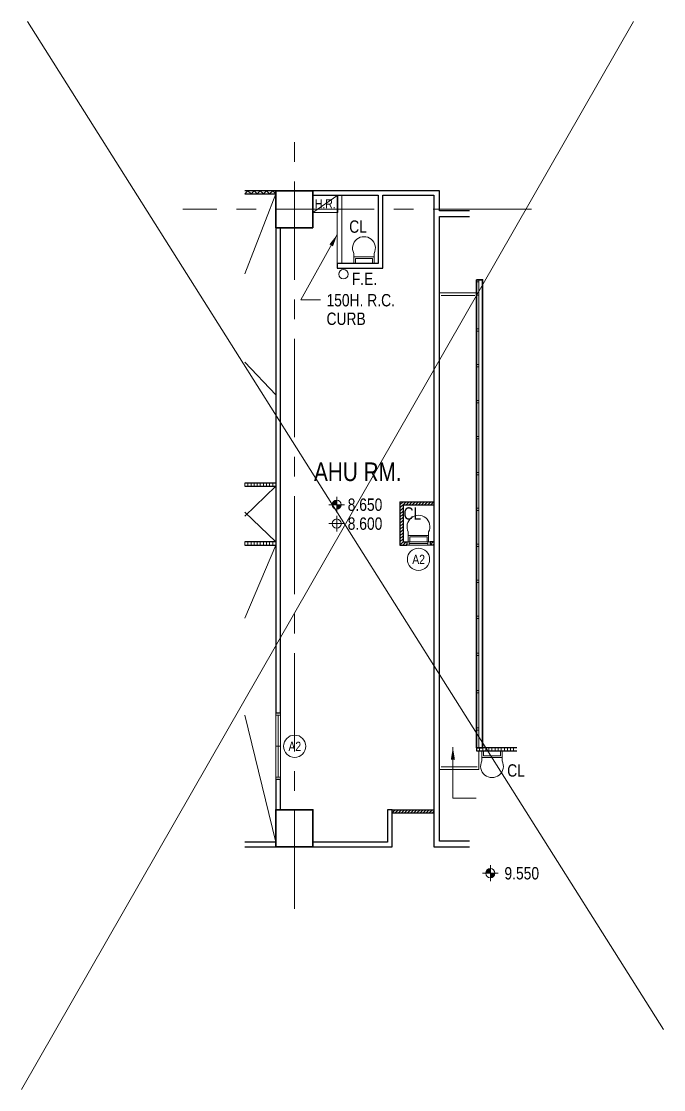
# Model space of a CAD drawing. Header units: millimetres. Extents: x 833576263 to 1668046980, y 817519639 to 1636103653.
# Drawn here: x 833734971 to 833755720, y 818051482 to 818085997 of the extents above; entities that cross this region are included whole.
import ezdxf
from ezdxf.enums import TextEntityAlignment as Align

# ---------------------------------------------------------------- set-up
doc = ezdxf.new("R2010")
doc.units = ezdxf.units.MM
doc.header["$LTSCALE"] = 100
doc.header["$MEASUREMENT"] = 0
doc.linetypes.add('R_P_LG$0$CENTER', pattern=[50.8, 31.75, -6.35, 6.35, -6.35])
for name, color, linetype, lineweight in [('R_P_LG$0$RDA0251', 1, 'R_P_LG$0$CENTER', 18), ('R_P_LG$0$RDA0321', 7, 'Continuous', 18), ('R_P_LG$0$RDA0322', 1, 'Continuous', 18), ('R_P_LG$0$RDA04011', 4, 'Continuous', 25), ('R_P_LG$0$RDA04031', 3, 'Continuous', 25), ('R_P_LG$0$RDA0506', 7, 'Continuous', 18), ('R_P_LG$0$RDA0621', 7, 'Continuous', 13), ('R_P_LG$0$RDA2202', 3, 'Continuous', 25), ('R_P_LG$0$RDA2203', 11, 'Continuous', 25), ('R_P_LG$0$RDA2301', 7, 'Continuous', 18), ('R_P_LG$0$RDA2401', 1, 'Continuous', 18), ('R_P_LG$0$RDA2461', 7, 'Continuous', 18), ('R_P_LG$0$RDA2804S', 2, 'Continuous', 35), ('R_P_LG$0$RDA3151', 1, 'Continuous', 18), ('R_P_LG$0$RDA3351', 7, 'Continuous', 18), ('R_P_LG$0$RDA4401', 1, 'Continuous', 18), ('R_P_LG$0$RDA5801', 1, 'Continuous', 18), ('R_P_LG$0$RDA5802', 1, 'Continuous', 18)]:
    doc.layers.add(name, color=color, linetype=linetype, lineweight=lineweight)
doc.layers.add('X-REF', color=7, linetype='Continuous')
doc.styles.add('R_P_LG$0$Arial', font='arial.ttf', dxfattribs={"width": 0.8})
doc.styles.add('R_P_LG$0$romans', font='arial.ttf', dxfattribs={"width": 0.8})
doc.dimstyles.new('R_P_LG$0$M_200LA', dxfattribs={"dimscale": 200, "dimtxt": 2.5, "dimasz": 2, "dimexe": 0.8, "dimexo": 0, "dimgap": 0.75, "dimtad": 1, "dimdec": 0, "dimrnd": 1, "dimzin": 12, "dimdsep": 46, "dimtxsty": 'R_P_LG$0$romans', "dimcen": 2, "dimdle": 1, "dimclrd": 7, "dimclre": 7, "dimclrt": 4, "dimaunit": 1, "dimadec": 3, "dimazin": 0, "dimtfac": 1, "dimtdec": 0, "dimtix": 1, "dimtmove": 2, "dimatfit": 3, "dimfxl": 1, "dimtolj": 1, "dimlwd": 18, "dimlwe": 18, "dimarcsym": 0})

# ---------------------------------------------------------------- blocks, each defined once
blk = doc.blocks.new('R_P_LG$0$P46A_DOOR_Access Panel_Double_Leaf - _1000_1000_ x 2000 _ 200 Curb _AP7_-8496271-LGM_F Part Plan _8_500 Mpd_')
at = {"layer": 'R_P_LG$0$RDA3151'}
for p, q in [((-1075, 75), (1075, 75)), ((-1000, -75), (-1000, 75)), ((-1000, 0), (1000, 0)), ((0, -75), (0, 75)), ((1000, -75), (1000, 75)), ((-1075, -75), (1075, -75))]:
    blk.add_line(p, q, dxfattribs=at)
blk = doc.blocks.new('R_P_LG$0$P46A_LADDER_Aluminum_w_Cage - Fixed Ladder With Cage _ Walk-Thru-1697452-LG_F _5_000 Mpd_')
at = {"layer": 'R_P_LG$0$RDA2461'}
for p, q in [((834014653, 818091605), (834014440, 818091605)), ((834014440, 818091605), (834014440, 818091555)), ((834014603, 818091555), (834014440, 818091555)), ((834014603, 818090999), (834014603, 818091555)), ((834014653, 818090949), (834014653, 818091605)), ((834014653, 818091605), (834014765, 818091605)), ((834014440, 818090999), (834014440, 818090949)), ((834014440, 818090999), (834014603, 818090999)), ((834014440, 818090949), (834014653, 818090949)), ((834014653, 818090949), (834014765, 818090949))]:
    blk.add_line(p, q, dxfattribs=at)
blk.add_arc((834014935, 818091277), 369, 242.6713, 117.3287, dxfattribs=at)
blk = doc.blocks.new('R_P_LG$0$LMark-FFL-1')
h = blk.add_hatch(color=256)
h.paths.add_polyline_path([(0, 0.75, 0.414214), (-0.75, 0), (0, 0)])
h.paths.add_polyline_path([(0.75, 0), (0, 0), (0, -0.75, 0.414214)])
for p, q in [((-1.28, 0), (1.28, 0)), ((0, 1.28), (0, -1.28))]:
    blk.add_line(p, q)
blk.add_circle((0, 0), 0.75)
at = {"color": 7, "style": 'R_P_LG$0$romans', "width": 0.8}
blk.add_attdef('FFL', (1.03, 1.03), '', height=2, dxfattribs=at)
blk = doc.blocks.new('R_P_LG$0$LMark-SFL-1')
for p, q in [((-1.28, 0), (1.28, 0)), ((0, 1.28), (0, -1.28))]:
    blk.add_line(p, q)
blk.add_circle((0, 0), 0.75)
at = {"color": 7, "style": 'R_P_LG$0$romans', "width": 0.8}
blk.add_attdef('SFL', (1.03, 1.03), '', height=2, dxfattribs=at)
blk = doc.blocks.new('R_P_LG$0$AP_600')
at = {"layer": 'R_P_LG$0$RDA3151'}
for points in [[(0, 0), (75, 0), (75, 100), (0, 100)], [(75, 50), (75, 100), (675, 100), (675, 50)], [(75, 0), (75, 50), (675, 50), (675, 0)], [(675, 0), (750, 0), (750, 100), (675, 100)]]:
    blk.add_lwpolyline(points, close=True, dxfattribs=at)
blk = doc.blocks.new('R_P_LG')
at = {"layer": 'R_P_LG$0$RDA0621'}
h = blk.add_hatch(dxfattribs=at)
h.set_pattern_fill('_USER', color=256, scale=141.4, angle=45, style=0, double=1, pattern_type=0)
h.set_pattern_definition([(45, (833743190, 818080426.7), (-99.985, 99.985), []), (135, (833743190, 818080426.7), (-99.985, -99.985), [])])
h.paths.add_polyline_path([(833743190, 818080426.7), (833743190, 818080526.7), (833742190.0001, 818080526.7), (833742190.0001, 818080426.7)])
h = blk.add_hatch(dxfattribs=at)
h.set_pattern_fill('FP_46', color=256, angle=-90, style=0, pattern_type=2)
h.set_pattern_definition([(90, (833741490, 818070976.7), (-100, 6e-15), [])])
h.paths.add_polyline_path([(833743125, 818070976.7), (833743125, 818071076.7), (833742125, 818071076.7), (833742125, 818070976.7)], flags=0)
h = blk.add_hatch(dxfattribs=at)
h.set_pattern_fill('_USER', color=256, scale=70.7, angle=45, pattern_type=0)
h.set_pattern_definition([(45, (833747200, 818070476.7), (-49.9924, 49.9924), [])])
h.paths.add_polyline_path([(833748300, 818070476.7), (833747200, 818070476.7), (833747200, 818070376.7), (833747200, 818069076.7), (833747425, 818069076.7), (833747425, 818069176.7), (833747300, 818069176.7), (833747300, 818070376.7), (833748300, 818070376.7)])
h = blk.add_hatch(dxfattribs=at)
h.set_pattern_fill('FP_46', color=256, angle=-90, style=0, pattern_type=2)
h.set_pattern_definition([(90, (833741490, 818069076.7), (-100, 6e-15), [])])
h.paths.add_polyline_path([(833743125, 818069076.7), (833743125, 818069176.7), (833742125, 818069176.7), (833742125, 818069076.7)], flags=0)
h = blk.add_hatch(dxfattribs=at)
h.set_pattern_fill('_USER', color=256, scale=70.7, angle=45, pattern_type=0)
h.set_pattern_definition([(45, (833748175, 818069176.7), (-49.992, 49.992), [])])
h.paths.add_polyline_path([(833748300, 818069176.7), (833748175, 818069176.7), (833748175, 818069076.7), (833748300, 818069076.7)])
h = blk.add_hatch(dxfattribs=at)
h.set_pattern_fill('FP_46', color=256, angle=-90, style=0, pattern_type=2)
h.set_pattern_definition([(90, (833749875, 818062426.7), (-100, 6e-15), [])])
h.paths.add_polyline_path([(833750975, 818062426.7), (833750975, 818062526.7), (833749675, 818062526.7), (833749675, 818062426.7)])
h = blk.add_hatch(dxfattribs=at)
h.set_pattern_fill('_USER', color=256, scale=70.7, angle=45, pattern_type=0)
h.set_pattern_definition([(45, (833746950, 818060526.7), (-49.9924, 49.9924), [])])
h.paths.add_polyline_path([(833748300, 818060526.7), (833746950, 818060526.7), (833746950, 818060426.7), (833748300, 818060426.7)])
at = {"layer": 'R_P_LG$0$RDA0251'}
for p, q in [((833743790, 818057326.7), (833743790, 818082526.7)), ((833751450, 818079926.7), (833740190, 818079926.7))]:
    blk.add_line(p, q, dxfattribs=at)
at = {"layer": 'R_P_LG$0$RDA0506'}
for centre in [(833747800, 818068616.7), (833743800, 818062576.7)]:
    blk.add_circle(centre, 360, dxfattribs=at)
at = {"layer": 'R_P_LG$0$RDA2202'}
for p, q in [((833743190, 818080526.7), (833742190, 818080526.7)), ((833742190, 818080426.7), (833743190, 818080426.7)), ((833748480, 818080526.7), (833744390, 818080526.7)), ((833744390, 818080376.7), (833746500, 818080376.7)), ((833746500, 818080376.7), (833746500, 818078176.7)), ((833746650, 818080376.7), (833748300, 818080376.7)), ((833746650, 818078026.7), (833746650, 818080376.7)), ((833748300, 818080376.7), (833748300, 818059326.7)), ((833748480, 818079876.7), (833748480, 818080526.7)), ((833749450, 818079876.7), (833748480, 818079876.7)), ((833748480, 818059506.7), (833748480, 818079696.7)), ((833748480, 818079696.7), (833749450, 818079696.7)), ((833743190, 818079326.7), (833743190, 818063651.7)), ((833743340, 818063651.7), (833743340, 818079326.7)), ((833745175, 818078176.7), (833745175, 818078026.7)), ((833746500, 818078176.7), (833745175, 818078176.7)), ((833745175, 818078026.7), (833746650, 818078026.7)), ((833743190, 818063651.7), (833743340, 818063651.7)), ((833743190, 818061501.7), (833743190, 818060526.7)), ((833743340, 818061501.7), (833743190, 818061501.7)), ((833743340, 818060526.7), (833743340, 818061501.7)), ((833746950, 818060526.7), (833746800, 818060526.7)), ((833746800, 818060526.7), (833746800, 818059476.7)), ((833746950, 818059326.7), (833746950, 818060526.7)), ((833743190, 818059476.7), (833742190, 818059476.7)), ((833742190, 818059326.7), (833743190, 818059326.7)), ((833746800, 818059476.7), (833744390, 818059476.7)), ((833744390, 818059326.7), (833746950, 818059326.7)), ((833748300, 818059326.7), (833749450, 818059326.7)), ((833749450, 818059506.7), (833748480, 818059506.7))]:
    blk.add_line(p, q, dxfattribs=at)
at = {"layer": 'R_P_LG$0$RDA2203'}
for p, q in [((833743190, 818071076.7), (833742190, 818071076.7)), ((833742190, 818070976.7), (833743190, 818070976.7)), ((833747200, 818070476.7), (833748300, 818070476.7)), ((833747200, 818070476.7), (833747200, 818069076.7)), ((833747300, 818070376.7), (833748300, 818070376.7)), ((833747300, 818070376.7), (833747300, 818069176.7)), ((833743190, 818069176.7), (833742190, 818069176.7)), ((833742190, 818069076.7), (833743190, 818069076.7)), ((833747200, 818069076.7), (833747425, 818069076.7)), ((833747300, 818069176.7), (833747425, 818069176.7)), ((833747425, 818069176.7), (833747425, 818069076.7)), ((833748300, 818069176.7), (833748175, 818069176.7)), ((833748175, 818069176.7), (833748175, 818069076.7)), ((833748300, 818069076.7), (833748175, 818069076.7)), ((833750975, 818062526.7), (833749675, 818062526.7)), ((833749675, 818062526.7), (833749675, 818062426.7)), ((833749675, 818062426.7), (833750975, 818062426.7)), ((833746950, 818060526.7), (833748300, 818060526.7)), ((833746950, 818060426.7), (833748300, 818060426.7))]:
    blk.add_line(p, q, dxfattribs=at)
at = {"layer": 'R_P_LG$0$RDA2301'}
for p, q in [((833745175, 818078176.7), (833745175, 818080376.7)), ((833745325, 818080376.7), (833745325, 818078176.7)), ((833743190, 818061501.7), (833743190, 818063651.7)), ((833743340, 818063651.7), (833743340, 818061501.7))]:
    blk.add_line(p, q, dxfattribs=at)
at = {"layer": 'R_P_LG$0$RDA2401'}
for p, q in [((833749625, 818077138.2384), (833748530, 818077138.2384)), ((833748530, 818061911.6624), (833749700, 818061911.6624))]:
    blk.add_line(p, q, dxfattribs=at)
blk.add_lwpolyline([(833748480, 818061821.6624), (833749750, 818061821.6624), (833749750, 818062426.7), (833749675, 818062426.7), (833749675, 818077228.2384), (833748480, 818077228.2384)], close=True, dxfattribs=at)
at = {"layer": 'R_P_LG$0$RDA2804S'}
for points in [[(833744390, 818079326.7), (833743190, 818079326.7), (833743190, 818080526.7), (833744390, 818080526.7)], [(833743190, 818059326.7), (833744390, 818059326.7), (833744390, 818060526.7), (833743190, 818060526.7)]]:
    blk.add_lwpolyline(points, close=True, dxfattribs=at)
at = {"layer": 'R_P_LG$0$RDA3151'}
for p, q in [((833734970.6912, 818051482.2528), (833754750.5327, 818085997.1912)), ((833735164.6178, 818085997.1912), (833755720.1262, 818053421.2906))]:
    blk.add_line(p, q, dxfattribs=at)
at = {"layer": 'R_P_LG$0$RDA3351'}
for p, q in [((833743190, 818080426.7), (833742190, 818077835.7908)), ((833743188.2675, 818073926.6997), (833742190, 818074990.7187)), ((833742190, 818070011.1291), (833743190, 818070976.7)), ((833742190, 818070142.2709), (833743190, 818069176.7)), ((833742190, 818066716.5869), (833743190, 818069076.7)), ((833742190, 818063580.5605), (833743190, 818059476.7))]:
    blk.add_line(p, q, dxfattribs=at)
at = {"layer": 'R_P_LG$0$RDA4401'}
blk.add_line((833749750, 818077651.6622), (833749750, 818062526.7), dxfattribs=at)
for points in [[(833749675, 818077576.6622), (833749750, 818077576.6622), (833749750, 818077651.6622), (833749675, 818077651.6622)], [(833749675, 818077153.2384), (833749750, 818077153.2384), (833749750, 818077228.2384), (833749675, 818077228.2384)], [(833749675, 818075992.8217), (833749750, 818075992.8217), (833749750, 818076067.8217), (833749675, 818076067.8217)], [(833749675, 818074832.405), (833749750, 818074832.405), (833749750, 818074907.405), (833749675, 818074907.405)], [(833749675, 818073671.9883), (833749750, 818073671.9883), (833749750, 818073746.9883), (833749675, 818073746.9883)], [(833749675, 818072511.5716), (833749750, 818072511.5716), (833749750, 818072586.5716), (833749675, 818072586.5716)], [(833749675, 818071351.1549), (833749750, 818071351.1549), (833749750, 818071426.1549), (833749675, 818071426.1549)], [(833749675, 818070190.7381), (833749750, 818070190.7381), (833749750, 818070265.7381), (833749675, 818070265.7381)], [(833749675, 818069030.3214), (833749750, 818069030.3214), (833749750, 818069105.3214), (833749675, 818069105.3214)], [(833749675, 818067869.9047), (833749750, 818067869.9047), (833749750, 818067944.9047), (833749675, 818067944.9047)], [(833749675, 818066709.488), (833749750, 818066709.488), (833749750, 818066784.488), (833749675, 818066784.488)], [(833749675, 818065506.8795), (833749750, 818065506.8795), (833749750, 818065581.8795), (833749675, 818065581.8795)], [(833749675, 818064304.2709), (833749750, 818064304.2709), (833749750, 818064379.2709), (833749675, 818064379.2709)], [(833749675, 818063101.6624), (833749750, 818063101.6624), (833749750, 818063176.6624), (833749675, 818063176.6624)]]:
    blk.add_lwpolyline(points, close=True, dxfattribs=at)
at = {"layer": 'R_P_LG$0$RDA4401', "color": 3, "lineweight": 35}
blk.add_lwpolyline([(833749675, 818077651.6622), (833749870, 818077651.6622), (833749870, 818062526.6624), (833749675, 818062526.7)], close=True, dxfattribs=at)
at = {"layer": 'R_P_LG$0$RDA5801'}
blk.add_circle((833745375, 818077826.7), 150, dxfattribs=at)
at = {"layer": 'R_P_LG$0$RDA5802'}
blk.add_line((833744390, 818079826.7), (833745190, 818080376.7), dxfattribs=at)
blk.add_lwpolyline([(833744390, 818079826.7), (833745190, 818079826.7), (833745190, 818080376.7), (833744390, 818080376.7)], close=True, dxfattribs=at)
at = {"layer": 'R_P_LG$0$RDA0321'}
ref = blk.add_blockref('R_P_LG$0$LMark-SFL-1', (833745157.7384, 818069769.6685, 0), dxfattribs=dict(at, xscale=200, yscale=200, zscale=200))
ref.add_attrib('SFL', '8.600', dxfattribs={"layer": '0', "color": 7, "height": 400, "style": 'R_P_LG$0$romans', "width": 0.8}).set_placement((833746073.0835, 818069769.6685), align=Align.MIDDLE)
at = {"layer": 'R_P_LG$0$RDA0322'}
ref = blk.add_blockref('R_P_LG$0$LMark-FFL-1', (833745157.6783, 818070381.6685), dxfattribs=dict(at, xscale=200, yscale=200, zscale=200))
ref.add_attrib('FFL', '8.650', dxfattribs={"layer": '0', "color": 7, "height": 400, "rotation": 0.00000095, "style": 'R_P_LG$0$romans', "width": 0.8}).set_placement((833746073, 818070381.6451), align=Align.MIDDLE)
ref = blk.add_blockref('R_P_LG$0$LMark-FFL-1', (833750121.8464, 818058473.9288), dxfattribs=dict(at, xscale=200, yscale=200, zscale=200))
ref.add_attrib('FFL', '9.550', dxfattribs={"layer": '0', "color": 7, "height": 400, "rotation": 0.00000095, "style": 'R_P_LG$0$romans', "width": 0.8}).set_placement((833751137.1681, 818058473.9053), align=Align.MIDDLE)
at = {"layer": 'R_P_LG$0$RDA2461'}
for p, rotation in [((1651837316.7, -15936263.3), 90), ((1651839076.7, -15945263.3), 90), ((15658898.3001, 1652076866.7), 270)]:
    blk.add_blockref('R_P_LG$0$P46A_LADDER_Aluminum_w_Cage - Fixed Ladder With Cage _ Walk-Thru-1697452-LG_F _5_000 Mpd_', p, dxfattribs=dict(at, rotation=rotation))
at = {"layer": 'R_P_LG$0$RDA3151'}
blk.add_blockref('R_P_LG$0$AP_600', (833747425, 818069076.7), dxfattribs=at)
at = {"layer": 'R_P_LG$0$RDA3151', "rotation": 90}
blk.add_blockref('R_P_LG$0$P46A_DOOR_Access Panel_Double_Leaf - _1000_1000_ x 2000 _ 200 Curb _AP7_-8496271-LGM_F Part Plan _8_500 Mpd_', (833743265, 818062576.7), dxfattribs=at)
at = {"layer": 'R_P_LG$0$RDA04011', "style": 'R_P_LG$0$Arial', "width": 0.8}
for p in [(833745562.5763, 818079166.2008), (833747316.4032, 818069897.4365), (833750665.6201, 818061594.2275)]:
    blk.add_text('CL', height=400, dxfattribs=at).set_placement(p)
at = {"layer": 'R_P_LG$0$RDA04011', "insert": (833744828.7464, 818077188.0106), "char_height": 400, "width": 2395.323329, "attachment_point": 1, "line_spacing_factor": 0.9, "style": 'R_P_LG$0$Arial'}
blk.add_mtext('\\W0.8000;150H. R.C. CURB', dxfattribs=at)
at = {"layer": 'R_P_LG$0$RDA04031', "style": 'R_P_LG$0$Arial', "width": 0.8}
blk.add_text('AHU RM.', height=600, dxfattribs=at).set_placement((833744424.1904, 818071145.0912))
at = {"layer": 'R_P_LG$0$RDA0506', "color": 0, "lineweight": 15, "style": 'R_P_LG$0$romans', "width": 0.8}
for p in [(833747805, 818068616.7), (833743805, 818062576.7)]:
    blk.add_text('A2', height=300, dxfattribs=at).set_placement(p, align=Align.MIDDLE)
at = {"layer": 'R_P_LG$0$RDA5801', "style": 'R_P_LG$0$Arial', "width": 0.8}
blk.add_text('F.E.', height=400, dxfattribs=at).set_placement((833745645.3117, 818077480.9619))
at = {"layer": 'R_P_LG$0$RDA5802', "style": 'R_P_LG$0$romans', "width": 0.8}
blk.add_text('H.R.', height=300, rotation=0.00002732, dxfattribs=at).set_placement((833744790, 818080101.7), align=Align.MIDDLE)
at = {"layer": 'R_P_LG$0$RDA04011'}
for points in [[(833745175, 818079110.2385), (833743998.1893, 818076994.8319), (833744630.0698, 818076994.8319)], [(833748911.6733, 818062547.2002), (833748911.6733, 818060904.5738), (833749665.8464, 818060904.5738)]]:
    blk.add_leader(points, dimstyle='R_P_LG$0$M_200LA', override={"dimtad": 0}, dxfattribs=at)

msp = doc.modelspace()

# ---------------------------------------------------------------- block references
at = {"layer": 'X-REF'}
msp.add_blockref('R_P_LG', (0, 0), dxfattribs=at)

doc.saveas('drawing.dxf')
